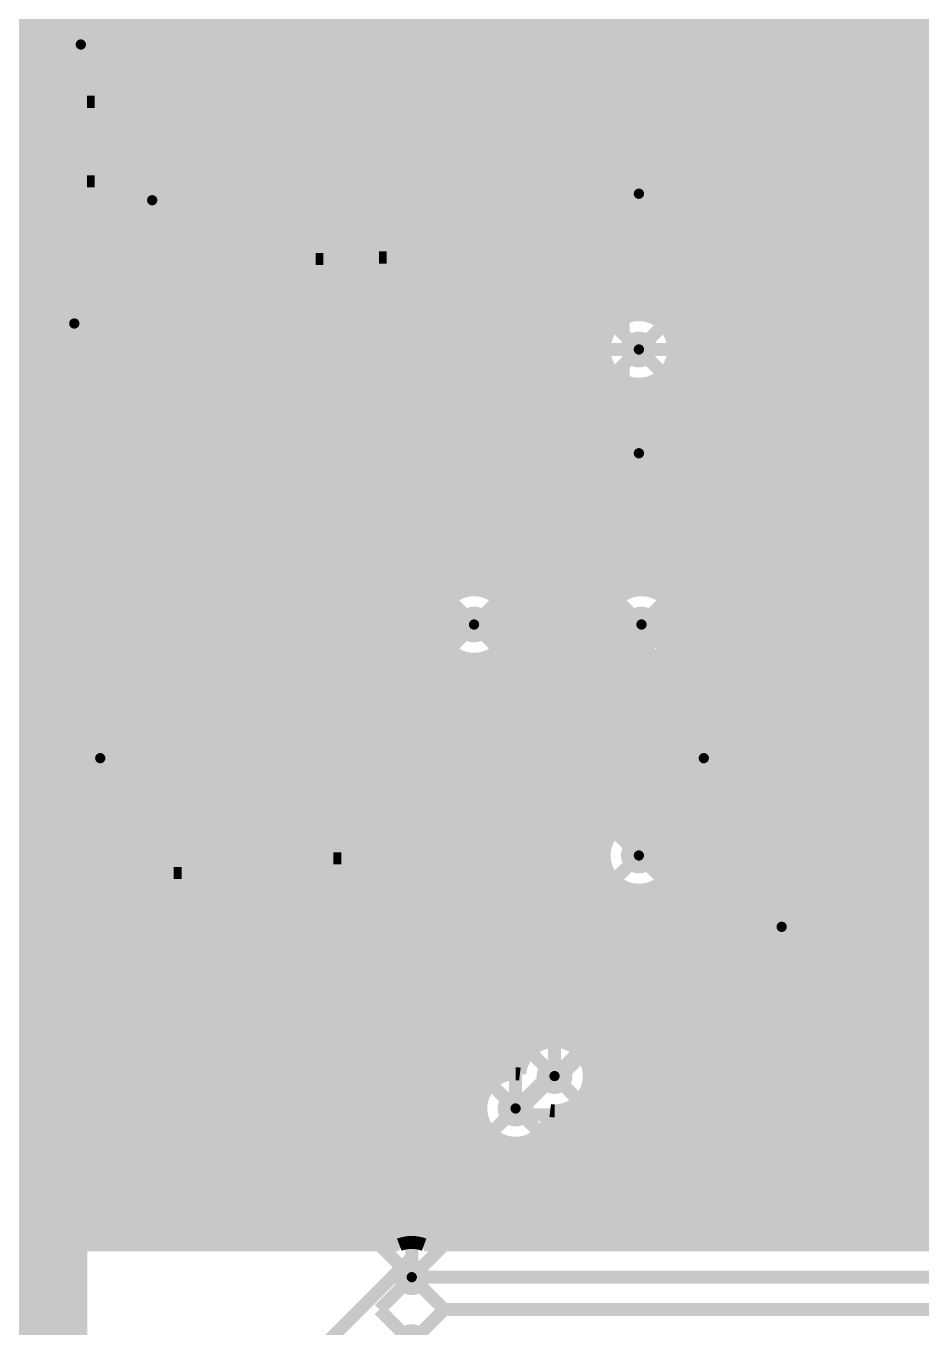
# Model space of a CAD drawing. Extents: x -20 to 155, y -92 to 168.
# Drawn here: x 60.4 to 77.93, y 80.29 to 105.77 of the extents above; entities that cross this region are included whole.
import ezdxf

# ---------------------------------------------------------------- set-up
doc = ezdxf.new("R2010")
doc.units = 0
doc.header["$MEASUREMENT"] = 0
doc.layers.get('0').update_dxf_attribs({"linetype": 'CONTINUOUS'})
for name, color, linetype in [('25-334-1_BOT', 7, 'CONTINUOUS'), ('25-334-1_DRD', 7, 'CONTINUOUS'), ('25-334-1_DRL', 2, 'CONTINUOUS'), ('25-334-1_IN1', 4, 'CONTINUOUS'), ('25-334-1_IN2', 3, 'CONTINUOUS'), ('25-334-1_SMB', 5, 'CONTINUOUS'), ('25-334-1_SPB', 14, 'CONTINUOUS'), ('25-334-1_SSB', 12, 'CONTINUOUS'), ('25-334-1_TOP', 13, 'CONTINUOUS'), ('THRUHOLE_TAP', 7, 'CONTINUOUS')]:
    doc.layers.add(name, color=color, linetype=linetype)

# ---------------------------------------------------------------- blocks, each defined once
blk = doc.blocks.new('RECTANGLE_26')
blk.add_solid([(0.4826, 0.4064), (0.4826, -0.4064), (-0.4826, 0.4064), (-0.4826, -0.4064)])
blk = doc.blocks.new('ROUND_39')
at = {"const_width": 0.35052}
blk.add_lwpolyline([(-0.17526, 0, 1), (0.17526, 0, 1)], format="xyb", close=True, dxfattribs=at)
blk = doc.blocks.new('RECTANGLE_53')
blk.add_solid([(0.635, 0.508), (0.635, -0.508), (-0.635, 0.508), (-0.635, -0.508)])
blk = doc.blocks.new('RECTANGLE_56')
blk.add_solid([(0.635, 0.3429), (0.635, -0.3429), (-0.635, 0.3429), (-0.635, -0.3429)])
blk = doc.blocks.new('RECTANGLE_59')
blk.add_solid([(0.508, 0.635), (0.508, -0.635), (-0.508, 0.635), (-0.508, -0.635)])
blk = doc.blocks.new('ROUND_84')
at = {"const_width": 0.10033}
blk.add_lwpolyline([(-0.050164, 0, 1), (0.050164, 0, 1)], format="xyb", close=True, dxfattribs=at)
blk = doc.blocks.new('ROUND_85')
at = {"const_width": 0.10033}
blk.add_lwpolyline([(-0.050164, 0, 1), (0.050164, 0, 1)], format="xyb", close=True, dxfattribs=at)
blk = doc.blocks.new('ROUND_38')
at = {"const_width": 0.35052}
blk.add_lwpolyline([(-0.17526, 0, 1), (0.17526, 0, 1)], format="xyb", close=True, dxfattribs=at)
blk = doc.blocks.new('ROUND_42')
at = {"const_width": 0.35052}
blk.add_lwpolyline([(-0.17526, 0, 1), (0.17526, 0, 1)], format="xyb", close=True, dxfattribs=at)
blk = doc.blocks.new('ROUND_35')
at = {"const_width": 0.10033}
blk.add_lwpolyline([(-0.050164, 0, 1), (0.050164, 0, 1)], format="xyb", close=True, dxfattribs=at)

msp = doc.modelspace()

# ---------------------------------------------------------------- linework, layer by layer
at = {"layer": '25-334-1_BOT'}
for points, const_width in [([(63.881, 92.837), (63.881, 92.964), (62.865, 93.98), (61.595, 93.98), (60.325, 95.25), (60.325, 105.283), (58.674, 106.934), (58.674, 109.855), (59.182, 110.363), (59.182, 116.713), (60.706, 118.237), (60.706, 121.285), (60.96, 121.539), (60.96, 122.047)], 0.254), ([(61.468, 105.41), (60.96, 105.918), (60.96, 106.6038)], 0.254), ([(61.468, 105.41), (60.96, 105.918), (60.96, 106.6038)], 0.254), ([(62.865, 106.6038), (62.865, 104.8512)], 0.254), ([(64.77, 104.8512), (62.865, 104.8512)], 0.254), ([(66.675, 104.8512), (64.77, 104.8512)], 0.254), ([(66.675, 104.8512), (67.3608, 104.8512), (68.707, 103.505)], 0.254), ([(73.66, 97.2312), (73.66, 102.87), (72.009, 104.521), (70.993, 104.521)], 0.254), ([(62.865, 103.4288), (62.865, 102.362)], 0.254), ([(62.865, 103.4288), (62.865, 102.362)], 0.254), ([(62.865, 100.838), (63.119, 100.838), (64.77, 102.489), (64.77, 103.4288)], 0.254), ([(68.707, 98.425), (68.707, 100.203), (66.675, 102.235), (66.675, 103.4288)], 0.254), ([(72.39, 102.489), (70.993, 102.489)], 0.254), ([(70.993, 102.489), (72.39, 102.489)], 0.254), ([(61.849, 98.552), (61.849, 99.441), (61.341, 99.949)], 0.254), ([(61.341, 99.949), (61.849, 99.441), (61.849, 98.552)], 0.254), ([(70.993, 99.441), (72.39, 99.441)], 0.254), ([(62.865, 95.123), (62.865, 96.52), (63.881, 97.536), (63.881, 98.552)], 0.254), ([(63.881, 98.552), (65.9892, 98.552), (66.04, 98.5012)], 0.254), ([(66.04, 98.5012), (66.4718, 98.5012), (69.977, 94.996), (69.977, 84.582)], 0.254), ([(66.04, 97.0788), (66.04, 94.0562)], 0.635), ([(70.739, 85.217), (70.739, 94.361), (73.6092, 97.2312), (73.66, 97.2312)], 0.254), ([(72.39, 97.409), (70.993, 97.409)], 0.254), ([(70.993, 97.409), (72.39, 97.409)], 0.254), ([(73.66, 95.8088), (73.66, 94.0562)], 0.635), ([(67.945, 94.0562), (66.04, 94.0562)], 0.635), ([(69.1642, 94.0562), (67.945, 94.0562)], 0.635), ([(73.66, 94.0562), (72.4662, 94.0562), (72.39, 93.98), (72.39, 89.535)], 0.635), ([(73.66, 94.0562), (72.4662, 94.0562), (72.4408, 94.0562)], 0.635), ([(73.66, 94.0562), (76.1492, 94.0562), (76.1492, 93.98)], 0.635), ([(61.849, 92.837), (61.849, 91.44)], 0.254), ([(61.849, 91.44), (61.849, 92.837)], 0.254), ([(63.881, 92.837), (65.8368, 92.837), (66.04, 92.6338)], 0.254), ([(55.245, 45.29074), (55.245, 46.99), (53.848, 48.387), (53.848, 52.197), (57.15, 55.499), (57.15, 70.866), (67.945, 81.661), (67.945, 92.6338)], 0.254), ([(67.945, 92.6338), (67.945, 81.661), (67.945, 81.28)], 0.254), ([(73.66, 91.44), (73.66, 92.6338)], 0.254), ([(73.66, 91.44), (73.66, 92.6338)], 0.254), ([(76.1492, 92.075), (76.1492, 90.932), (76.835, 90.2462)], 0.254), ([(78.74, 90.2462), (76.835, 90.2462)], 0.254), ([(76.835, 88.8238), (76.7588, 88.8238), (76.073, 88.138), (75.184, 88.138)], 0.254), ([(76.835, 88.8238), (76.7588, 88.8238), (76.073, 88.138), (75.184, 88.138)], 0.254)]:
    msp.add_lwpolyline(points, dxfattribs=dict(at, const_width=const_width))
at = {"layer": '25-334-1_DRD', "const_width": 0.254}
for points in [[(62.103, 106.045), (60.833, 104.775)], [(62.103, 104.775), (60.833, 106.045)], [(62.103, 106.045), (60.833, 104.775)], [(62.103, 104.775), (60.833, 106.045)], [(73.025, 103.124), (71.755, 101.854)], [(73.025, 101.854), (71.755, 103.124)], [(73.025, 103.124), (71.755, 101.854)], [(73.025, 101.854), (71.755, 103.124)], [(63.5, 102.997), (62.23, 101.727)], [(63.5, 101.727), (62.23, 102.997)], [(63.5, 102.997), (62.23, 101.727)], [(63.5, 101.727), (62.23, 102.997)], [(61.976, 100.584), (60.706, 99.314)], [(61.976, 99.314), (60.706, 100.584)], [(61.976, 100.584), (60.706, 99.314)], [(61.976, 99.314), (60.706, 100.584)], [(73.025, 100.076), (71.755, 98.806)], [(73.025, 98.806), (71.755, 100.076)], [(73.025, 98.044), (71.755, 96.774)], [(73.025, 96.774), (71.755, 98.044)], [(73.025, 98.044), (71.755, 96.774)], [(73.025, 96.774), (71.755, 98.044)], [(69.7992, 94.6912), (68.5292, 93.4212)], [(69.7992, 93.4212), (68.5292, 94.6912)], [(73.0758, 94.6912), (71.8058, 93.4212)], [(73.0758, 93.4212), (71.8058, 94.6912)], [(62.484, 92.075), (61.214, 90.805)], [(62.484, 90.805), (61.214, 92.075)], [(62.484, 92.075), (61.214, 90.805)], [(62.484, 90.805), (61.214, 92.075)], [(74.295, 92.075), (73.025, 90.805)], [(74.295, 90.805), (73.025, 92.075)], [(74.295, 92.075), (73.025, 90.805)], [(74.295, 90.805), (73.025, 92.075)], [(73.025, 90.17), (71.755, 88.9)], [(73.025, 88.9), (71.755, 90.17)], [(75.819, 88.773), (74.549, 87.503)], [(75.819, 87.503), (74.549, 88.773)], [(75.819, 88.773), (74.549, 87.503)], [(75.819, 87.503), (74.549, 88.773)], [(71.374, 85.852), (70.104, 84.582)], [(71.374, 84.582), (70.104, 85.852)], [(70.612, 85.217), (69.342, 83.947)], [(70.612, 83.947), (69.342, 85.217)], [(68.58, 81.915), (67.31, 80.645)], [(68.58, 80.645), (67.31, 81.915)], [(68.58, 80.645), (67.31, 79.375)], [(68.58, 79.375), (67.31, 80.645)]]:
    msp.add_lwpolyline(points, dxfattribs=at)
at = {"layer": '25-334-1_IN2', "const_width": 0.254}
for points in [[(66.7766, 123.74372), (66.7766, 81.915)], [(67.0052, 123.74372), (67.0052, 81.915)], [(67.2338, 123.74118), (67.2338, 81.915)], [(67.4624, 123.74118), (67.4624, 81.915)], [(69.0626, 123.73356), (69.0626, 94.72676)], [(69.2912, 123.73356), (69.2912, 94.72422)], [(69.5198, 123.73102), (69.5198, 94.63532)], [(69.7484, 123.73102), (69.7484, 94.40418)], [(69.977, 123.73102), (69.977, 85.26272)], [(70.2056, 123.72848), (70.2056, 85.63864)], [(71.8058, 123.72086), (71.8058, 99.78898)], [(72.0344, 123.72086), (72.0344, 100.02012)], [(72.263, 123.72086), (72.263, 100.10902)], [(72.4916, 123.71832), (72.4916, 100.11156)], [(72.7202, 123.71832), (72.7202, 100.03536)], [(72.9488, 123.71578), (72.9488, 99.82708)], [(73.1774, 123.71578), (73.1774, 81.915)], [(73.406, 123.71578), (73.406, 81.915)], [(73.6346, 123.71324), (73.6346, 81.915)], [(73.8632, 123.71324), (73.8632, 81.915)], [(74.0918, 123.7107), (74.0918, 81.915)], [(77.0636, 123.698), (77.0636, 81.915)], [(77.2922, 123.6218), (77.2922, 81.915)], [(77.5208, 123.3932), (77.5208, 81.915)], [(77.7494, 123.1646), (77.7494, 81.915)], [(77.978, 122.936), (77.978, 81.915)], [(60.3758, 121.69902), (60.3758, 47.1932)], [(60.6044, 121.46788), (60.6044, 46.9646)], [(60.833, 121.37898), (60.833, 46.736)], [(61.0616, 121.3739), (61.0616, 46.5074)], [(61.2902, 115.68938), (61.2902, 46.2788)], [(66.548, 115.62588), (66.548, 81.915)], [(61.5188, 115.48364), (61.5188, 81.915)], [(61.7474, 115.4049), (61.7474, 81.915)], [(61.976, 115.40998), (61.976, 81.915)], [(65.8622, 115.42014), (65.8622, 81.915)], [(66.0908, 115.39982), (66.0908, 81.915)], [(66.3194, 115.45824), (66.3194, 81.915)], [(68.834, 113.42116), (68.834, 94.65056)], [(67.691, 113.21288), (67.691, 81.915)], [(67.9196, 113.04524), (67.9196, 81.95818)], [(68.6054, 113.1189), (68.6054, 94.44228)], [(68.1482, 112.98682), (68.1482, 81.9277)], [(68.3768, 113.00714), (68.3768, 81.915)], [(65.6336, 112.47374), (65.6336, 81.915)], [(74.3204, 112.32642), (74.3204, 81.915)], [(76.835, 112.37214), (76.835, 81.915)], [(64.7192, 112.16894), (64.7192, 81.915)], [(64.9478, 112.10036), (64.9478, 81.915)], [(65.1764, 112.11306), (65.1764, 81.915)], [(65.405, 112.21212), (65.405, 81.915)], [(74.549, 112.02416), (74.549, 81.915)], [(76.6064, 112.04956), (76.6064, 81.915)], [(74.7776, 111.8362), (74.7776, 81.915)], [(76.3778, 111.85398), (76.3778, 81.915)], [(70.4342, 111.53394), (70.4342, 85.82406)], [(75.0062, 111.71428), (75.0062, 81.915)], [(75.2348, 111.63808), (75.2348, 81.915)], [(75.4634, 111.60252), (75.4634, 81.915)], [(75.692, 111.60506), (75.692, 81.915)], [(75.9206, 111.6457), (75.9206, 81.915)], [(76.1492, 111.72444), (76.1492, 81.915)], [(63.5762, 111.25708), (63.5762, 81.915)], [(64.4906, 111.44758), (64.4906, 81.915)], [(70.6628, 111.27232), (70.6628, 85.89264)], [(71.5772, 111.41456), (71.5772, 81.915)], [(63.8048, 111.16818), (63.8048, 81.915)], [(64.0334, 111.1631), (64.0334, 81.915)], [(64.262, 111.24184), (64.262, 81.915)], [(70.8914, 111.17326), (70.8914, 85.87994)], [(71.12, 111.16056), (71.12, 85.78088)], [(71.3486, 111.22914), (71.3486, 85.51672)], [(62.2046, 109.05744), (62.2046, 81.915)], [(63.3476, 108.73994), (63.3476, 81.915)], [(62.4332, 108.69422), (62.4332, 81.915)], [(62.6618, 108.56976), (62.6618, 81.915)], [(62.8904, 108.53928), (62.8904, 81.915)], [(63.119, 108.59008), (63.119, 81.915)], [(91.44, 105.7402), (40.259, 105.7402)], [(91.44, 105.5116), (40.259, 105.5116)], [(91.44, 105.283), (40.259, 105.283)], [(91.44, 105.0544), (40.259, 105.0544)], [(91.44, 104.8258), (40.259, 104.8258)], [(91.44, 104.5972), (40.259, 104.5972)], [(91.44, 104.3686), (40.259, 104.3686)], [(91.44, 104.14), (40.259, 104.14)], [(91.44, 103.9114), (40.259, 103.9114)], [(91.44, 103.6828), (40.259, 103.6828)], [(91.44, 103.4542), (40.259, 103.4542)], [(91.44, 103.2256), (40.259, 103.2256)], [(91.44, 102.997), (40.259, 102.997)], [(91.44, 102.7684), (40.259, 102.7684)], [(132.75564, 102.5398), (40.259, 102.5398)], [(132.96138, 102.3112), (40.259, 102.3112)], [(133.5532, 102.0826), (40.259, 102.0826)], [(133.48208, 101.854), (40.259, 101.854)], [(111.08944, 101.6254), (40.259, 101.6254)], [(110.72622, 101.3968), (40.259, 101.3968)], [(110.60176, 101.1682), (40.259, 101.1682)], [(110.57128, 100.9396), (40.259, 100.9396)], [(110.62208, 100.711), (40.259, 100.711)], [(110.77194, 100.4824), (40.259, 100.4824)], [(135.29056, 100.2538), (46.10608, 100.2538)], [(72.04202, 100.0252), (46.31436, 100.0252)], [(71.81088, 99.7966), (46.39056, 99.7966)], [(78.39202, 100.0252), (72.73798, 100.0252)], [(78.16088, 99.7966), (72.96912, 99.7966)], [(71.72198, 99.568), (46.38802, 99.568)], [(78.07198, 99.568), (73.05802, 99.568)], [(71.7169, 99.3394), (46.29912, 99.3394)], [(78.0669, 99.3394), (73.06056, 99.3394)], [(71.79564, 99.1108), (46.06798, 99.1108)], [(71.8058, 99.09302), (71.8058, 94.2975)], [(72.9488, 99.05238), (72.9488, 94.50832)], [(78.14564, 99.1108), (72.98436, 99.1108)], [(72.00138, 98.8822), (40.259, 98.8822)], [(72.0344, 98.86188), (72.0344, 94.59976)], [(72.263, 98.77298), (72.263, 94.71152)], [(72.4916, 98.7679), (72.4916, 94.73438)], [(72.7202, 98.84664), (72.7202, 94.67596)], [(78.35138, 98.8822), (72.77608, 98.8822)], [(135.28548, 98.6536), (40.259, 98.6536)], [(135.50138, 98.425), (59.88812, 98.425)], [(135.90524, 98.1964), (60.05576, 98.1964)], [(152.4, 97.9678), (60.11418, 97.9678)], [(118.34876, 97.5106), (59.97956, 97.5106)], [(118.63324, 97.7392), (60.09132, 97.7392)], [(118.16842, 97.282), (59.6773, 97.282)], [(118.05158, 97.0534), (52.49164, 97.0534)], [(117.983, 96.8248), (55.75808, 96.8248)], [(84.6074, 96.5962), (55.96636, 96.5962)], [(84.19846, 96.3676), (56.04256, 96.3676)], [(83.96986, 96.139), (56.04002, 96.139)], [(83.82, 95.9104), (55.95112, 95.9104)], [(83.67522, 95.4532), (40.259, 95.4532)], [(83.72602, 95.6818), (55.71998, 95.6818)], [(83.65998, 95.2246), (40.259, 95.2246)], [(83.68284, 94.996), (40.259, 94.996)], [(83.7438, 94.7674), (40.259, 94.7674)], [(68.68414, 94.5388), (40.259, 94.5388)], [(71.96074, 94.5388), (69.64172, 94.5388)], [(83.84794, 94.5388), (72.91832, 94.5388)], [(68.53428, 94.3102), (40.259, 94.3102)], [(71.81088, 94.3102), (69.79412, 94.3102)], [(84.0105, 94.3102), (73.07072, 94.3102)], [(68.48348, 94.0816), (40.259, 94.0816)], [(71.76008, 94.0816), (69.84238, 94.0816)], [(84.2645, 94.0816), (73.11898, 94.0816)], [(68.51396, 93.853), (40.259, 93.853)], [(68.6054, 93.66758), (68.6054, 81.915)], [(69.7484, 93.70822), (69.7484, 85.22208)], [(71.79056, 93.853), (69.8119, 93.853)], [(71.8058, 93.81236), (71.8058, 89.88298)], [(84.7852, 93.853), (73.0885, 93.853)], [(68.63842, 93.6244), (40.259, 93.6244)], [(68.834, 93.46184), (68.834, 81.915)], [(69.5198, 93.47708), (69.5198, 85.08492)], [(71.91502, 93.6244), (69.68998, 93.6244)], [(72.0344, 93.5101), (72.0344, 90.11412)], [(72.7202, 93.43644), (72.7202, 90.12936)], [(72.9488, 93.60408), (72.9488, 89.92108)], [(130.14706, 93.6244), (72.96658, 93.6244)], [(69.00164, 93.3958), (40.259, 93.3958)], [(130.20294, 93.1672), (40.259, 93.1672)], [(69.0626, 93.3831), (69.0626, 81.915)], [(69.2912, 93.38818), (69.2912, 81.915)], [(72.27824, 93.3958), (69.32422, 93.3958)], [(72.263, 93.39834), (72.263, 90.20302)], [(72.4916, 93.37802), (72.4916, 90.20556)], [(130.13436, 93.3958), (72.60082, 93.3958)], [(120.04294, 92.9386), (40.259, 92.9386)], [(119.89308, 92.71), (40.259, 92.71)], [(119.84228, 92.4814), (40.259, 92.4814)], [(119.87276, 92.2528), (40.259, 92.2528)], [(119.99722, 92.0242), (52.67198, 92.0242)], [(120.36044, 91.7956), (52.90312, 91.7956)], [(142.42034, 91.567), (52.99202, 91.567)], [(142.2908, 91.3384), (52.99456, 91.3384)], [(84.6074, 90.8812), (52.71008, 90.8812)], [(142.2146, 91.1098), (52.91836, 91.1098)], [(84.19846, 90.6526), (40.259, 90.6526)], [(83.96986, 90.424), (40.259, 90.424)], [(72.22744, 90.1954), (40.259, 90.1954)], [(83.82, 90.1954), (72.55002, 90.1954)], [(71.86422, 89.9668), (40.259, 89.9668)], [(83.72602, 89.9668), (72.91578, 89.9668)], [(71.73976, 89.7382), (40.259, 89.7382)], [(83.67522, 89.7382), (73.0377, 89.7382)], [(71.70928, 89.5096), (40.259, 89.5096)], [(83.65998, 89.5096), (73.06818, 89.5096)], [(71.76008, 89.281), (40.259, 89.281)], [(71.8058, 89.18702), (71.8058, 81.915)], [(72.9488, 89.14638), (72.9488, 81.915)], [(83.68284, 89.281), (73.01992, 89.281)], [(71.90994, 89.0524), (40.259, 89.0524)], [(83.84794, 88.8238), (46.10608, 88.8238)], [(72.0344, 88.95588), (72.0344, 81.915)], [(72.263, 88.86698), (72.263, 81.915)], [(72.4916, 88.8619), (72.4916, 81.915)], [(72.7202, 88.94064), (72.7202, 81.915)], [(83.7438, 89.0524), (72.86752, 89.0524)], [(84.0105, 88.5952), (46.31436, 88.5952)], [(84.2645, 88.3666), (46.39056, 88.3666)], [(84.7852, 88.138), (46.38802, 88.138)], [(93.08592, 87.9094), (46.29912, 87.9094)], [(93.22308, 87.6808), (46.06798, 87.6808)], [(120.18264, 87.4522), (40.259, 87.4522)], [(78.28788, 87.2236), (56.86552, 87.2236)], [(78.12024, 86.995), (57.01792, 86.995)], [(78.08214, 86.5378), (57.0357, 86.5378)], [(78.06182, 86.7664), (57.06618, 86.7664)], [(78.1939, 86.3092), (56.91378, 86.3092)], [(78.49616, 86.0806), (56.54802, 86.0806)], [(70.49516, 85.852), (50.32502, 85.852)], [(119.38508, 85.852), (70.9803, 85.852)], [(70.1929, 85.6234), (50.32756, 85.6234)], [(119.09044, 85.6234), (71.28256, 85.6234)], [(70.08114, 85.3948), (50.25136, 85.3948)], [(118.72722, 85.3948), (71.39432, 85.3948)], [(69.62902, 85.1662), (50.04308, 85.1662)], [(80.14208, 85.1662), (71.41718, 85.1662)], [(69.39788, 84.9376), (40.259, 84.9376)], [(71.3486, 84.91474), (71.3486, 81.915)], [(80.00492, 84.9376), (71.35876, 84.9376)], [(69.30898, 84.709), (40.259, 84.709)], [(70.6628, 84.54136), (70.6628, 81.915)], [(70.8914, 84.55406), (70.8914, 81.915)], [(71.12, 84.65312), (71.12, 81.915)], [(79.96428, 84.709), (71.19112, 84.709)], [(69.3039, 84.4804), (40.259, 84.4804)], [(69.38264, 84.2518), (40.259, 84.2518)], [(80.14208, 84.2518), (70.57136, 84.2518)], [(80.00492, 84.4804), (70.64756, 84.4804)], [(69.58838, 84.0232), (40.259, 84.0232)], [(69.5198, 84.07908), (69.5198, 81.915)], [(80.05064, 84.0232), (70.36308, 84.0232)], [(70.4342, 84.07908), (70.4342, 81.915)], [(79.9719, 83.7946), (40.259, 83.7946)], [(69.7484, 83.94192), (69.7484, 81.915)], [(69.977, 83.90128), (69.977, 81.915)], [(70.2056, 83.94192), (70.2056, 81.915)], [(79.97698, 83.566), (40.259, 83.566)], [(80.06588, 83.3374), (40.259, 83.3374)], [(80.29702, 83.1088), (40.259, 83.1088)], [(105.28808, 82.8802), (40.259, 82.8802)], [(105.25252, 82.6516), (52.36972, 82.6516)], [(105.25506, 82.423), (59.88812, 82.423)], [(105.2957, 82.1944), (60.05576, 82.1944)], [(102.95636, 81.9658), (60.11418, 81.9658)], [(61.468, 81.7372), (60.09132, 81.7372)], [(61.468, 81.915), (61.468, 53.213)], [(67.70116, 81.915), (61.468, 81.915)], [(101.346, 81.915), (68.1863, 81.915)], [(61.468, 81.5086), (59.97956, 81.5086)], [(61.468, 81.28), (59.6773, 81.28)], [(61.468, 81.0514), (55.78856, 81.0514)], [(61.468, 80.8228), (55.90032, 80.8228)], [(61.468, 80.5942), (55.92318, 80.5942)], [(61.468, 80.3656), (55.86476, 80.3656)]]:
    msp.add_lwpolyline(points, dxfattribs=at)
for points in [[(72.39, 100.12172, 0.4142136), (71.70928, 99.441)], [(73.07072, 99.441, 0.4142136), (72.39, 100.12172)], [(71.70928, 99.441, 0.4142136), (72.39, 98.76028)], [(72.39, 98.76028, 0.4142136), (73.07072, 99.441)], [(69.1642, 94.73692, 0.4142136), (68.48348, 94.0562)], [(69.84492, 94.0562, 0.4142136), (69.1642, 94.73692)], [(72.4408, 94.73692, 0.4142136), (71.76008, 94.0562)], [(73.12152, 94.0562, 0.4142136), (72.4408, 94.73692)], [(68.48348, 94.0562, 0.4142136), (69.1642, 93.37548)], [(69.1642, 93.37548, 0.4142136), (69.84492, 94.0562)], [(71.76008, 94.0562, 0.4142136), (72.4408, 93.37548)], [(72.4408, 93.37548, 0.4142136), (73.12152, 94.0562)], [(72.39, 90.21572, 0.4142136), (71.70928, 89.535)], [(73.07072, 89.535, 0.4142136), (72.39, 90.21572)], [(71.70928, 89.535, 0.4142136), (72.39, 88.85428)], [(72.39, 88.85428, 0.4142136), (73.07072, 89.535)], [(70.739, 85.89772, 0.3978719), (70.06082, 85.2551)], [(71.41972, 85.217, 0.4142136), (70.739, 85.89772)], [(69.977, 85.26272, 0.4142136), (69.29628, 84.582)], [(70.06082, 85.2551, 0.0309825), (69.977, 85.2603)], [(70.739, 84.53628, 0.4142136), (71.41972, 85.217)], [(69.29628, 84.582, 0.4142136), (69.977, 83.90128)], [(69.977, 83.90128, 0.3967908), (70.65518, 84.54136)], [(70.65518, 84.54136, 0.0308672), (70.739, 84.53618)], [(67.945, 81.96072, 0.0919174), (67.70098, 81.91548)], [(68.1863, 81.915, 0.091037), (67.945, 81.9593)]]:
    msp.add_lwpolyline(points, format="xyb", dxfattribs=at)
at = {"layer": '25-334-1_SSB', "const_width": 0.1524}
for points in [[(62.0395, 102.6795), (62.0395, 105.6005), (63.6778, 105.6005), (63.6778, 102.6795), (62.0395, 102.6795)], [(65.5955, 105.6005), (65.5955, 102.6795), (63.9572, 102.6795), (63.9572, 105.6005), (65.5955, 105.6005)], [(65.8495, 102.6795), (65.8495, 105.6005), (67.4878, 105.6005), (67.4878, 102.6795), (65.8495, 102.6795)], [(72.136, 105.537), (72.136, 101.473), (67.564, 101.473), (67.564, 103.251), (67.818, 103.505), (67.564, 103.759), (67.564, 105.537), (72.136, 105.537)], [(61.15558, 105.36428), (61.15558, 105.00868), (60.9854, 104.8893), (60.81776, 104.8893), (60.64758, 105.00868), (60.64758, 105.36428), (61.66358, 105.36428)], [(61.15558, 105.0671), (61.66358, 104.8893)], [(73.33996, 104.4956), (73.51014, 104.43464), (73.51014, 104.19842), (73.33996, 104.14), (73.16978, 104.02062), (72.66178, 104.02062), (72.49414, 104.07904), (72.49414, 104.43464), (72.66178, 104.4956), (73.33996, 104.4956)], [(61.66358, 104.28986), (60.64758, 104.28986), (60.81776, 104.4067)], [(61.66358, 104.17048), (61.66358, 104.4067)], [(73.16978, 104.25684), (73.51014, 104.02062)], [(61.15558, 103.7463), (61.15558, 103.3907), (61.32576, 103.33228), (61.4934, 103.33228), (61.66358, 103.3907), (61.66358, 103.7463), (61.4934, 103.80726), (61.32576, 103.80726), (60.64758, 103.5685)], [(73.33996, 103.6574), (73.51014, 103.53802), (73.51014, 103.3018), (73.33996, 103.18242), (73.16978, 103.18242), (72.83196, 103.41864), (72.49414, 103.18242), (72.49414, 103.6574)], [(61.66358, 102.7303), (60.64758, 102.7303), (60.81776, 102.84968)], [(61.66358, 102.61346), (61.66358, 102.84968)], [(73.33996, 102.8192), (73.51014, 102.69982), (73.51014, 102.4636), (73.33996, 102.34422), (73.16978, 102.34422), (72.83196, 102.58044), (72.49414, 102.34422), (72.49414, 102.8192)], [(65.63106, 102.28834), (65.63106, 101.93274), (65.46342, 101.81336), (65.29324, 101.81336), (65.12306, 101.93274), (65.12306, 102.28834), (66.13906, 102.28834)], [(66.87058, 102.31628), (66.87058, 101.96068), (66.7004, 101.8413), (66.53276, 101.8413), (66.36258, 101.96068), (66.36258, 102.31628), (67.37858, 102.31628)], [(64.897, 97.409), (60.833, 97.409), (60.833, 101.981), (62.611, 101.981), (62.865, 101.727), (63.119, 101.981), (64.897, 101.981), (64.897, 97.409)], [(65.63106, 101.99116), (66.13906, 101.81336)], [(66.87058, 102.0191), (67.37858, 101.8413)], [(66.13906, 101.21392), (65.12306, 101.21392), (65.29324, 101.33076)], [(66.13906, 101.09454), (66.13906, 101.33076)], [(67.37858, 101.24186), (66.36258, 101.24186), (66.53276, 101.3587)], [(67.37858, 101.12248), (67.37858, 101.3587)], [(65.97142, 100.73132), (66.13906, 100.61194), (66.13906, 100.37572), (65.97142, 100.25634), (65.80124, 100.25634), (65.46342, 100.49256), (65.12306, 100.25634), (65.12306, 100.73132)], [(67.2084, 100.75926), (67.37858, 100.63988), (67.37858, 100.40366), (67.2084, 100.28428), (67.04076, 100.28428), (66.7004, 100.5205), (66.36258, 100.28428), (66.36258, 100.75926)], [(72.136, 100.457), (72.136, 96.393), (67.564, 96.393), (67.564, 98.171), (67.818, 98.425), (67.564, 98.679), (67.564, 100.457), (72.136, 100.457)], [(73.63206, 100.51034), (73.63206, 100.15474), (73.46442, 100.03536), (73.29424, 100.03536), (73.12406, 100.15474), (73.12406, 100.51034), (74.14006, 100.51034)], [(73.63206, 100.21316), (74.14006, 100.03536)], [(66.13906, 99.41814), (66.13906, 99.89312), (65.46342, 99.41814), (65.29324, 99.41814), (65.12306, 99.47656), (65.12306, 99.83216), (65.29324, 99.89312)], [(66.87058, 99.8601), (66.87058, 99.5045), (67.04076, 99.44608), (67.2084, 99.44608), (67.37858, 99.5045), (67.37858, 99.8601), (67.2084, 99.92106), (67.04076, 99.92106), (66.36258, 99.6823)], [(73.80224, 99.19716), (73.80224, 99.67214), (73.12406, 99.43592), (73.12406, 99.31654), (74.14006, 99.31654)], [(66.8655, 99.2505), (66.8655, 96.3295), (65.2272, 96.3295), (65.2272, 99.2505), (66.8655, 99.2505)], [(73.63206, 98.41992), (73.46442, 98.35896), (73.29424, 98.35896), (73.12406, 98.41992), (73.12406, 98.77552), (73.29424, 98.83394), (73.46442, 98.83394), (73.63206, 98.77552), (73.63206, 98.41992), (73.80224, 98.35896), (73.97242, 98.35896), (74.14006, 98.41992), (74.14006, 98.77552), (73.97242, 98.83394), (73.80224, 98.83394), (73.63206, 98.77552)], [(74.4855, 97.9805), (74.4855, 95.0595), (72.8472, 95.0595), (72.8472, 97.9805), (74.4855, 97.9805)], [(78.03134, 97.17024), (77.86116, 97.2312), (77.18298, 97.2312), (77.01534, 97.17024), (77.01534, 96.81464), (77.18298, 96.75622), (77.86116, 96.75622), (78.03134, 96.81464), (78.03134, 97.17024)], [(64.897, 91.694), (60.833, 91.694), (60.833, 96.266), (62.611, 96.266), (62.865, 96.012), (63.119, 96.266), (64.897, 96.266), (64.897, 91.694)], [(77.52334, 96.393), (77.52334, 96.0374), (77.35316, 95.91802), (77.18298, 95.91802), (77.01534, 96.0374), (77.01534, 96.393), (78.03134, 96.393)], [(65.79362, 95.02394), (65.91046, 95.19412), (65.97142, 95.36176), (65.97142, 95.70212), (65.91046, 95.86976), (65.79362, 96.03994), (65.67424, 96.03994), (65.55486, 95.86976), (65.49644, 95.70212), (65.49644, 95.36176), (65.55486, 95.19412), (65.67424, 95.02394), (65.79362, 95.02394)], [(66.69024, 95.02394), (66.33464, 96.03994), (66.80962, 96.03994)], [(67.64782, 95.53194), (67.29222, 95.53194), (67.17284, 95.70212), (67.17284, 95.86976), (67.29222, 96.03994), (67.64782, 96.03994), (67.64782, 95.02394)], [(71.18096, 95.8596), (71.35114, 95.79864), (71.35114, 95.56242), (71.18096, 95.504), (71.01078, 95.38462), (70.50278, 95.38462), (70.33514, 95.44304), (70.33514, 95.79864), (70.50278, 95.8596), (71.18096, 95.8596)], [(67.35064, 95.53194), (67.17284, 95.02394)], [(71.01078, 95.62084), (71.35114, 95.38462)], [(77.86116, 95.5548), (78.03134, 95.43542), (78.03134, 95.1992), (77.86116, 95.07982), (77.69098, 95.07982), (77.35316, 95.31604), (77.01534, 95.07982), (77.01534, 95.5548)], [(71.18096, 95.0214), (71.35114, 94.90202), (71.35114, 94.6658), (71.18096, 94.54642), (71.01078, 94.54642), (70.67296, 94.78264), (70.33514, 94.54642), (70.33514, 95.0214)], [(65.2145, 91.8845), (65.2145, 94.8055), (66.8528, 94.8055), (66.8528, 91.8845), (65.2145, 91.8845)], [(67.1195, 91.8845), (67.1195, 94.8055), (68.7578, 94.8055), (68.7578, 91.8845), (67.1195, 91.8845)], [(72.8345, 91.8845), (72.8345, 94.8055), (74.4728, 94.8055), (74.4728, 91.8845), (72.8345, 91.8845)], [(75.3872, 94.615), (75.1586, 94.615), (75.1586, 91.44), (79.7052, 91.44), (79.7052, 94.615), (75.3872, 94.615)], [(71.35114, 93.70822), (71.35114, 94.1832), (70.67296, 93.70822), (70.50278, 93.70822), (70.33514, 93.76664), (70.33514, 94.12224), (70.50278, 94.1832)], [(67.88658, 91.52128), (67.88658, 91.16568), (67.7164, 91.0463), (67.54876, 91.0463), (67.37858, 91.16568), (67.37858, 91.52128), (68.39458, 91.52128)], [(74.0664, 91.0463), (74.23658, 91.10726), (74.23658, 91.46286), (74.0664, 91.52128), (73.39076, 91.52128), (73.22058, 91.46286), (73.22058, 91.10726), (73.39076, 91.0463)], [(65.98158, 91.39428), (65.98158, 91.03868), (65.8114, 90.9193), (65.64376, 90.9193), (65.47358, 91.03868), (65.47358, 91.39428), (66.48958, 91.39428)], [(67.88658, 91.2241), (68.39458, 91.0463)], [(63.1952, 91.10726), (63.36284, 91.04884), (63.36284, 90.81008), (63.1952, 90.75166), (63.02502, 90.63228), (62.51702, 90.63228), (62.34684, 90.69324), (62.34684, 91.04884), (62.51702, 91.10726), (63.1952, 91.10726)], [(65.98158, 91.0971), (66.48958, 90.9193)], [(77.6605, 90.9955), (77.6605, 88.0745), (76.0222, 88.0745), (76.0222, 90.9955), (77.6605, 90.9955)], [(77.9145, 88.0745), (77.9145, 90.9955), (79.5528, 90.9955), (79.5528, 88.0745), (77.9145, 88.0745)], [(63.02502, 90.87104), (63.36284, 90.63228)], [(68.39458, 90.2081), (68.39458, 90.68308), (67.7164, 90.2081), (67.54876, 90.2081), (67.37858, 90.26906), (67.37858, 90.62466), (67.54876, 90.68308)], [(74.0664, 90.68308), (74.23658, 90.62466), (74.23658, 90.26906), (74.0664, 90.2081), (73.72858, 90.2081), (73.5584, 90.32748), (73.5584, 90.68308), (73.22058, 90.68308), (73.22058, 90.2081)], [(66.48958, 90.4367), (65.47358, 90.0811), (65.47358, 90.55608)], [(63.1952, 90.26906), (63.36284, 90.14968), (63.36284, 89.91346), (63.1952, 89.79408), (63.02502, 89.79408), (62.6872, 90.03284), (62.34684, 89.79408), (62.34684, 90.26906)], [(68.39458, 89.3699), (68.39458, 89.84488), (67.7164, 89.3699), (67.54876, 89.3699), (67.37858, 89.43086), (67.37858, 89.78646), (67.54876, 89.84488)], [(74.23658, 89.66708), (74.0664, 89.78646), (73.89876, 89.84488), (73.5584, 89.84488), (73.39076, 89.78646), (73.22058, 89.66708), (73.22058, 89.5477), (73.39076, 89.43086), (73.5584, 89.3699), (73.89876, 89.3699), (74.0664, 89.43086), (74.23658, 89.5477), (74.23658, 89.66708)], [(66.48958, 89.48166), (65.47358, 89.48166), (65.64376, 89.5985)], [(66.48958, 89.36228), (66.48958, 89.5985)], [(63.36284, 89.19464), (62.34684, 89.19464), (62.51702, 89.31148)], [(63.36284, 89.07526), (63.36284, 89.31148)], [(76.80706, 87.55634), (76.80706, 87.20074), (76.63942, 87.08136), (76.46924, 87.08136), (76.29906, 87.20074), (76.29906, 87.55634), (77.31506, 87.55634)], [(76.80706, 87.25916), (77.31506, 87.08136)], [(77.31506, 86.59876), (76.29906, 86.24316), (76.29906, 86.71814)], [(77.31506, 85.40496), (77.31506, 85.87994), (76.63942, 85.40496), (76.46924, 85.40496), (76.29906, 85.46592), (76.29906, 85.82152), (76.46924, 85.87994)]]:
    msp.add_lwpolyline(points, dxfattribs=at)
at = {"layer": '25-334-1_TOP'}
for points, const_width in [([(72.39, 99.441), (78.74, 99.441)], 0.254), ([(72.4408, 94.0562), (69.1642, 94.0562)], 0.635), ([(72.39, 89.535), (85.09, 89.535)], 0.635), ([(119.761, 88.265), (119.126, 87.63), (106.68, 87.63), (105.029, 85.979), (71.628, 85.979), (70.866, 85.217), (70.739, 85.217)], 0.254), ([(69.977, 84.582), (70.104, 84.455), (70.993, 84.455), (72.009, 85.471), (105.41, 85.471), (107.061, 87.122), (120.777, 87.122)], 0.254), ([(56.388, 86.741), (56.4134, 86.7156), (78.74, 86.7156)], 0.635), ([(67.945, 81.28), (100.33, 81.28), (102.616, 78.994), (104.267, 78.994), (105.73004, 80.45196), (122.49404, 80.45196)], 0.254), ([(67.945, 80.01), (68.58, 80.645), (97.536, 80.645), (102.87, 75.311), (104.521, 75.311), (105.85704, 76.64704), (129.09804, 76.64704)], 0.254)]:
    msp.add_lwpolyline(points, dxfattribs=dict(at, const_width=const_width))

# ---------------------------------------------------------------- block references
at = {"layer": '25-334-1_BOT'}
for name, p in [('ROUND_39', (61.468, 105.41)), ('RECTANGLE_26', (62.865, 104.8512)), ('RECTANGLE_26', (64.77, 104.8512)), ('RECTANGLE_26', (66.675, 104.8512)), ('RECTANGLE_53', (70.993, 104.521)), ('RECTANGLE_53', (68.707, 103.505)), ('RECTANGLE_26', (62.865, 103.4288)), ('RECTANGLE_26', (64.77, 103.4288)), ('RECTANGLE_26', (66.675, 103.4288)), ('RECTANGLE_53', (70.993, 102.489)), ('ROUND_39', (62.865, 102.362)), ('ROUND_39', (72.39, 102.489)), ('RECTANGLE_59', (62.865, 100.838)), ('ROUND_39', (61.341, 99.949)), ('RECTANGLE_53', (70.993, 99.441)), ('ROUND_39', (72.39, 99.441)), ('RECTANGLE_59', (61.849, 98.552)), ('RECTANGLE_59', (63.881, 98.552)), ('RECTANGLE_26', (66.04, 98.5012)), ('RECTANGLE_53', (68.707, 98.425)), ('RECTANGLE_53', (70.993, 97.409)), ('ROUND_39', (72.39, 97.409)), ('RECTANGLE_26', (73.66, 97.2312)), ('RECTANGLE_26', (66.04, 97.0788)), ('RECTANGLE_26', (73.66, 95.8088)), ('RECTANGLE_59', (62.865, 95.123)), ('RECTANGLE_26', (66.04, 94.0562)), ('RECTANGLE_26', (67.945, 94.0562)), ('ROUND_39', (69.1642, 94.0562)), ('ROUND_39', (72.4408, 94.0562)), ('RECTANGLE_26', (73.66, 94.0562)), ('RECTANGLE_56', (76.1492, 93.98)), ('RECTANGLE_59', (61.849, 92.837)), ('RECTANGLE_59', (63.881, 92.837)), ('RECTANGLE_26', (66.04, 92.6338)), ('RECTANGLE_26', (67.945, 92.6338)), ('RECTANGLE_26', (73.66, 92.6338)), ('RECTANGLE_56', (76.1492, 92.075)), ('ROUND_39', (61.849, 91.44)), ('ROUND_39', (73.66, 91.44)), ('RECTANGLE_26', (76.835, 90.2462)), ('ROUND_39', (72.39, 89.535)), ('RECTANGLE_26', (76.835, 88.8238)), ('ROUND_39', (75.184, 88.138)), ('ROUND_39', (70.739, 85.217)), ('ROUND_39', (69.977, 84.582)), ('ROUND_39', (67.945, 81.28)), ('ROUND_39', (67.945, 80.01))]:
    msp.add_blockref(name, p, dxfattribs=at)
at = {"layer": '25-334-1_DRL'}
for name, p in [('ROUND_85', (61.468, 105.41)), ('ROUND_85', (62.865, 102.362)), ('ROUND_85', (72.39, 102.489)), ('ROUND_85', (61.341, 99.949)), ('ROUND_84', (72.39, 99.441)), ('ROUND_85', (72.39, 97.409)), ('ROUND_85', (69.1642, 94.0562)), ('ROUND_85', (72.4408, 94.0562)), ('ROUND_85', (61.849, 91.44)), ('ROUND_85', (73.66, 91.44)), ('ROUND_85', (72.39, 89.535)), ('ROUND_85', (75.184, 88.138)), ('ROUND_84', (70.739, 85.217)), ('ROUND_85', (69.977, 84.582)), ('ROUND_84', (67.945, 81.28))]:
    msp.add_blockref(name, p, dxfattribs=at)
at = {"layer": '25-334-1_IN1'}
for name, p in [('ROUND_42', (61.468, 105.41)), ('ROUND_42', (62.865, 102.362)), ('ROUND_42', (72.39, 102.489)), ('ROUND_42', (61.341, 99.949)), ('ROUND_38', (72.39, 99.441)), ('ROUND_42', (72.39, 97.409)), ('ROUND_39', (69.1642, 94.0562)), ('ROUND_39', (72.4408, 94.0562)), ('ROUND_42', (61.849, 91.44)), ('ROUND_42', (73.66, 91.44)), ('ROUND_39', (72.39, 89.535)), ('ROUND_42', (75.184, 88.138)), ('ROUND_38', (70.739, 85.217)), ('ROUND_42', (69.977, 84.582)), ('ROUND_38', (67.945, 81.28)), ('ROUND_38', (67.945, 80.01))]:
    msp.add_blockref(name, p, dxfattribs=at)
at = {"layer": '25-334-1_IN2'}
for name, p in [('ROUND_42', (61.468, 105.41)), ('ROUND_42', (62.865, 102.362)), ('ROUND_42', (72.39, 102.489)), ('ROUND_42', (61.341, 99.949)), ('ROUND_38', (72.39, 99.441)), ('ROUND_42', (72.39, 97.409)), ('ROUND_39', (69.1642, 94.0562)), ('ROUND_39', (72.4408, 94.0562)), ('ROUND_42', (61.849, 91.44)), ('ROUND_42', (73.66, 91.44)), ('ROUND_39', (72.39, 89.535)), ('ROUND_42', (75.184, 88.138)), ('ROUND_38', (70.739, 85.217)), ('ROUND_42', (69.977, 84.582)), ('ROUND_38', (67.945, 81.28)), ('ROUND_38', (67.945, 80.01))]:
    msp.add_blockref(name, p, dxfattribs=at)
at = {"layer": '25-334-1_SMB'}
for name, p in [('RECTANGLE_26', (62.865, 104.8512)), ('RECTANGLE_26', (64.77, 104.8512)), ('RECTANGLE_26', (66.675, 104.8512)), ('RECTANGLE_53', (70.993, 104.521)), ('RECTANGLE_53', (68.707, 103.505)), ('RECTANGLE_26', (62.865, 103.4288)), ('RECTANGLE_26', (64.77, 103.4288)), ('RECTANGLE_26', (66.675, 103.4288)), ('RECTANGLE_53', (70.993, 102.489)), ('RECTANGLE_59', (62.865, 100.838)), ('RECTANGLE_53', (70.993, 99.441)), ('RECTANGLE_59', (61.849, 98.552)), ('RECTANGLE_59', (63.881, 98.552)), ('RECTANGLE_26', (66.04, 98.5012)), ('RECTANGLE_53', (68.707, 98.425)), ('RECTANGLE_53', (70.993, 97.409)), ('RECTANGLE_26', (73.66, 97.2312)), ('RECTANGLE_26', (66.04, 97.0788)), ('RECTANGLE_26', (73.66, 95.8088)), ('RECTANGLE_59', (62.865, 95.123)), ('RECTANGLE_26', (66.04, 94.0562)), ('RECTANGLE_26', (67.945, 94.0562)), ('RECTANGLE_26', (73.66, 94.0562)), ('RECTANGLE_56', (76.1492, 93.98)), ('RECTANGLE_59', (61.849, 92.837)), ('RECTANGLE_59', (63.881, 92.837)), ('RECTANGLE_26', (66.04, 92.6338)), ('RECTANGLE_26', (67.945, 92.6338)), ('RECTANGLE_26', (73.66, 92.6338)), ('RECTANGLE_56', (76.1492, 92.075)), ('RECTANGLE_26', (76.835, 90.2462)), ('RECTANGLE_26', (76.835, 88.8238))]:
    msp.add_blockref(name, p, dxfattribs=at)
at = {"layer": '25-334-1_SPB'}
for name, p in [('RECTANGLE_26', (62.865, 104.8512)), ('RECTANGLE_26', (64.77, 104.8512)), ('RECTANGLE_26', (66.675, 104.8512)), ('RECTANGLE_53', (70.993, 104.521)), ('RECTANGLE_53', (68.707, 103.505)), ('RECTANGLE_26', (62.865, 103.4288)), ('RECTANGLE_26', (64.77, 103.4288)), ('RECTANGLE_26', (66.675, 103.4288)), ('RECTANGLE_53', (70.993, 102.489)), ('RECTANGLE_59', (62.865, 100.838)), ('RECTANGLE_53', (70.993, 99.441)), ('RECTANGLE_59', (61.849, 98.552)), ('RECTANGLE_59', (63.881, 98.552)), ('RECTANGLE_26', (66.04, 98.5012)), ('RECTANGLE_53', (68.707, 98.425)), ('RECTANGLE_53', (70.993, 97.409)), ('RECTANGLE_26', (73.66, 97.2312)), ('RECTANGLE_26', (66.04, 97.0788)), ('RECTANGLE_26', (73.66, 95.8088)), ('RECTANGLE_59', (62.865, 95.123)), ('RECTANGLE_26', (66.04, 94.0562)), ('RECTANGLE_26', (67.945, 94.0562)), ('RECTANGLE_26', (73.66, 94.0562)), ('RECTANGLE_56', (76.1492, 93.98)), ('RECTANGLE_59', (61.849, 92.837)), ('RECTANGLE_59', (63.881, 92.837)), ('RECTANGLE_26', (66.04, 92.6338)), ('RECTANGLE_26', (67.945, 92.6338)), ('RECTANGLE_26', (73.66, 92.6338)), ('RECTANGLE_56', (76.1492, 92.075)), ('RECTANGLE_26', (76.835, 90.2462)), ('RECTANGLE_26', (76.835, 88.8238))]:
    msp.add_blockref(name, p, dxfattribs=at)
at = {"layer": '25-334-1_TOP'}
for name, p in [('ROUND_39', (61.468, 105.41)), ('ROUND_39', (62.865, 102.362)), ('ROUND_39', (72.39, 102.489)), ('ROUND_39', (61.341, 99.949)), ('ROUND_39', (72.39, 99.441)), ('ROUND_39', (72.39, 97.409)), ('ROUND_39', (69.1642, 94.0562)), ('ROUND_39', (72.4408, 94.0562)), ('ROUND_39', (61.849, 91.44)), ('ROUND_39', (73.66, 91.44)), ('ROUND_39', (72.39, 89.535)), ('ROUND_39', (75.184, 88.138)), ('ROUND_39', (70.739, 85.217)), ('ROUND_42', (69.977, 84.582)), ('ROUND_39', (67.945, 81.28)), ('ROUND_39', (67.945, 80.01))]:
    msp.add_blockref(name, p, dxfattribs=at)
at = {"layer": 'THRUHOLE_TAP'}
for p in [(61.468, 105.41), (62.865, 102.362), (72.39, 102.489), (61.341, 99.949), (72.39, 99.441), (72.39, 97.409), (69.1642, 94.0562), (72.4408, 94.0562), (61.849, 91.44), (73.66, 91.44), (72.39, 89.535), (75.184, 88.138), (70.739, 85.217), (69.977, 84.582), (67.945, 81.28)]:
    msp.add_blockref('ROUND_35', p, dxfattribs=at)

doc.saveas('drawing.dxf')
